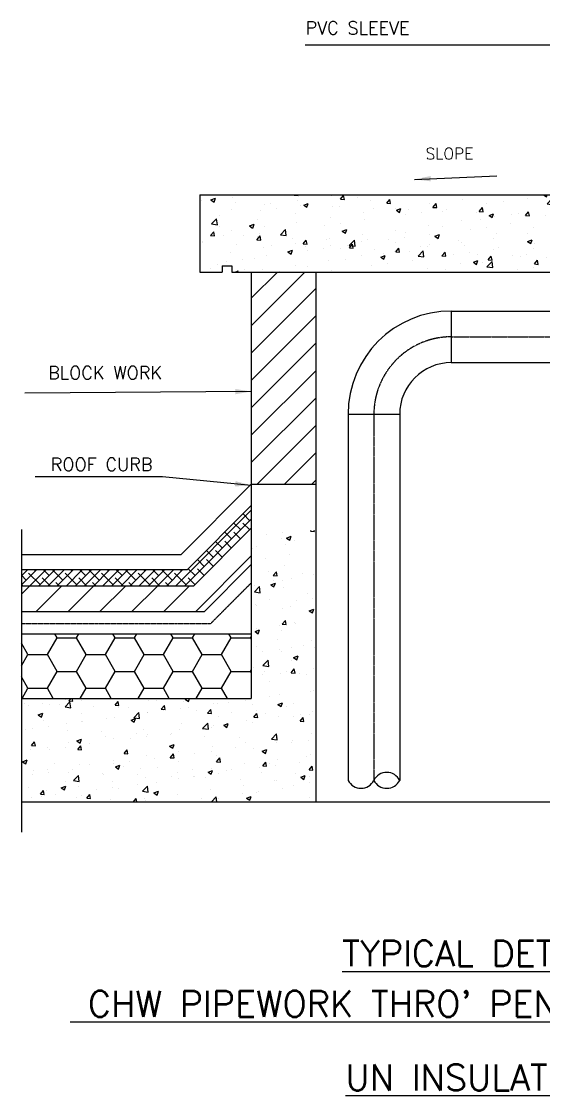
# Model space of a CAD drawing. Header units: millimetres. Extents: x -95178 to 274693, y -2232 to 263302.
# Drawn here: x 219424 to 221447, y 215872 to 220031 of the extents above; entities that cross this region are included whole.
import ezdxf

# ---------------------------------------------------------------- set-up
doc = ezdxf.new("R2010")
doc.units = ezdxf.units.MM
for name, pattern in [('CENTER', [2, 1.25, -0.25, 0.25, -0.25]), ('CONTINUÏUS', [0]), ('DASHED', [0.75, 0.5, -0.25])]:
    doc.linetypes.add(name, pattern=pattern)
for name, color, linetype in [('1-DIM', 15, 'Continuous'), ('2', 7, 'Continuous'), ('CH-PI-TXT', 7, 'Continuous'), ('M-ARC', 1, 'Continuous'), ('T', 4, 'Continuous')]:
    doc.layers.add(name, color=color, linetype=linetype)
doc.styles.add('ROMANS', font='romans.shx', dxfattribs={"width": 0.8})
doc.styles.get("Standard").update_dxf_attribs({"font": 'arial.ttf'})
doc.dimstyles.new('IMRAN', dxfattribs={"dimscale": 50, "dimtxt": 2.5, "dimasz": 2.5, "dimexe": 0.5, "dimexo": 0.5, "dimgap": 0.5, "dimtad": 0, "dimdec": 0, "dimrnd": 0.5, "dimzin": 9, "dimdsep": 46, "dimtxsty": 'ROMANS', "dimcen": 0, "dimdle": 0.07, "dimclrt": 15, "dimadec": 0, "dimazin": 0, "dimtfac": 1, "dimtdec": 4, "dimtix": 1, "dimtmove": 1, "dimatfit": 3, "dimfxl": 1, "dimtolj": 1, "dimtzin": 0, "dimarcsym": 0})

# ---------------------------------------------------------------- blocks, each defined once
blk = doc.blocks.new('*X41')
at = {"color": 0}
for p, q in [((139.51, 186.45), (139.51, 186.45)), ((149.02, 186.78), (149.07, 186.83)), ((149.02, 186.78), (149.62, 186.72)), ((149.62, 186.72), (149.6, 186.83)), ((154.74, 186.68), (154.74, 186.68)), ((156.2, 186.15), (156.68, 186.72)), ((156.8, 186.1), (156.68, 186.72)), ((158.83, 186.41), (158.83, 186.41)), ((180.18, 186.79), (180.18, 186.79)), ((187.67, 186.83), (188.13, 186.52)), ((188.13, 186.52), (188.24, 186.83)), ((202.01, 186.06), (202.71, 186.33)), ((202.5, 185.72), (202.71, 186.33)), ((134.64, 185.88), (134.64, 185.88)), ((136.12, 186.03), (136.82, 186.3)), ((136.12, 186.03), (136.62, 185.7)), ((136.62, 185.7), (136.82, 186.3)), ((139.98, 185.65), (139.98, 185.65)), ((144.49, 185.29), (144.49, 185.29)), ((145.32, 185.43), (145.32, 185.43)), ((146.22, 184.75), (146.22, 184.75)), ((149.54, 185.93), (149.54, 185.93)), ((150.01, 185.25), (150.01, 185.25)), ((150.49, 185.23), (151.19, 185.5)), ((150.49, 185.23), (150.99, 184.9)), ((150.65, 185.2), (150.65, 185.2)), ((150.99, 184.9), (151.19, 185.5)), ((155, 184.95), (155, 184.95)), ((155.99, 184.98), (155.99, 184.98)), ((156.2, 186.15), (156.8, 186.1)), ((156.33, 186.08), (156.33, 186.08)), ((160.83, 185.95), (160.83, 185.95)), ((161.33, 184.75), (161.33, 184.75)), ((163.37, 185.52), (163.85, 186.1)), ((163.37, 185.52), (163.97, 185.47)), ((163.97, 185.47), (163.85, 186.1)), ((164.8, 184.7), (164.8, 184.7)), ((164.86, 184.43), (165.56, 184.7)), ((165.36, 184.1), (165.56, 184.7)), ((170, 185.45), (170, 185.45)), ((170.54, 184.89), (171.02, 185.47)), ((170.54, 184.89), (171.14, 184.84)), ((171.14, 184.84), (171.02, 185.47)), ((175.13, 186.15), (175.13, 186.15)), ((177.72, 184.27), (178.2, 184.84)), ((178.31, 184.21), (178.2, 184.84)), ((178.91, 185.45), (178.91, 185.45)), ((181.41, 185.78), (181.41, 185.78)), ((185.2, 186.28), (185.2, 186.28)), ((188.26, 185.43), (189.04, 186.24)), ((188.26, 185.43), (189.15, 185.29)), ((189.15, 185.29), (189.04, 186.24)), ((189.58, 184.99), (189.58, 184.99)), ((190.39, 184.92), (190.39, 184.92)), ((195.41, 185.99), (195.41, 185.99)), ((195.44, 185.56), (195.44, 185.56)), ((200.63, 186.31), (200.63, 186.31)), ((201.49, 184.83), (201.49, 184.83)), ((202.01, 186.06), (202.5, 185.72)), ((203.64, 184.8), (203.64, 184.8)), ((203.99, 185.16), (203.99, 185.16)), ((136.22, 182.31), (137, 183.12)), ((137.11, 182.17), (137, 183.12)), ((137.41, 183.59), (137.41, 183.59)), ((139.36, 184.59), (139.36, 184.59)), ((143.72, 184.42), (143.72, 184.42)), ((149.17, 183.95), (149.17, 183.95)), ((154.62, 183.35), (154.62, 183.35)), ((159.75, 184.06), (159.75, 184.06)), ((164.86, 184.43), (165.36, 184.1)), ((166.3, 183.79), (166.3, 183.79)), ((166.67, 184.52), (166.67, 184.52)), ((168.81, 184.12), (168.81, 184.12)), ((172.01, 184.3), (172.01, 184.3)), ((172.59, 184.62), (172.59, 184.62)), ((177.35, 184.07), (177.35, 184.07)), ((177.72, 184.27), (178.31, 184.21)), ((179.23, 183.63), (179.93, 183.9)), ((179.23, 183.63), (179.73, 183.3)), ((179.73, 183.3), (179.93, 183.9)), ((180.06, 183.46), (180.06, 183.46)), ((182.68, 183.85), (182.68, 183.85)), ((183.74, 183.99), (183.74, 183.99)), ((184.89, 183.64), (185.37, 184.21)), ((184.89, 183.64), (185.49, 183.59)), ((185.25, 184.21), (185.25, 184.21)), ((185.49, 183.59), (185.37, 184.21)), ((188.02, 183.62), (188.02, 183.62)), ((188.88, 183.17), (188.88, 183.17)), ((191.39, 183.5), (191.39, 183.5)), ((192.06, 183.01), (192.54, 183.59)), ((192.06, 183.01), (192.66, 182.96)), ((192.66, 182.96), (192.54, 183.59)), ((193.36, 183.4), (193.36, 183.4)), ((193.6, 182.83), (194.3, 183.1)), ((194.1, 182.5), (194.3, 183.1)), ((195.18, 184), (195.18, 184)), ((197.8, 183.79), (197.8, 183.79)), ((198.7, 183.17), (198.7, 183.17)), ((198.93, 183.77), (199.71, 184.58)), ((198.93, 183.77), (199.82, 183.63)), ((199.82, 183.63), (199.71, 184.58)), ((205.65, 183.68), (205.65, 183.68)), ((136.22, 182.31), (137.11, 182.17)), ((137.5, 181.95), (137.5, 181.95)), ((142.09, 182.01), (142.79, 182.28)), ((142.09, 182.01), (142.58, 181.67)), ((142.59, 181.67), (142.79, 182.28)), ((143.33, 182.95), (143.33, 182.95)), ((144.37, 181.96), (144.37, 181.96)), ((146.89, 180.65), (147.67, 181.46)), ((147.78, 180.51), (147.67, 181.46)), ((149.42, 182.6), (149.42, 182.6)), ((153.7, 182.13), (153.7, 182.13)), ((156.2, 182.46), (156.2, 182.46)), ((156.46, 181.21), (157.16, 181.48)), ((156.96, 180.87), (157.16, 181.48)), ((159.99, 182.96), (159.99, 182.96)), ((164.68, 181.37), (164.68, 181.37)), ((169.87, 182.12), (169.87, 182.12)), ((172.08, 181.99), (172.08, 181.99)), ((175.01, 182.82), (175.01, 182.82)), ((176.28, 181.51), (176.28, 181.51)), ((177.91, 182.99), (177.91, 182.99)), ((178.78, 181.84), (178.78, 181.84)), ((182.57, 182.34), (182.57, 182.34)), ((186.14, 181.79), (186.14, 181.79)), ((190.27, 181.59), (190.27, 181.59)), ((191.97, 182.79), (191.97, 182.79)), ((193.6, 182.83), (194.1, 182.5)), ((195.32, 182.23), (195.32, 182.23)), ((199.23, 182.38), (199.72, 182.96)), ((199.23, 182.38), (199.83, 182.33)), ((199.83, 182.33), (199.72, 182.96)), ((200.51, 182.98), (200.51, 182.98)), ((204.04, 182.95), (204.04, 182.95)), ((205.15, 181.71), (205.15, 181.71)), ((206.41, 181.76), (206.89, 182.33)), ((206.41, 181.76), (207, 181.7)), ((207, 181.7), (206.89, 182.33)), ((136.07, 180.51), (136.55, 181.08)), ((136.07, 180.51), (136.66, 180.46)), ((136.66, 180.46), (136.55, 181.08)), ((138.03, 180.54), (138.03, 180.54)), ((139.24, 181.26), (139.24, 181.26)), ((141.09, 180.47), (141.09, 180.47)), ((143.24, 179.88), (143.72, 180.46)), ((143.24, 179.88), (143.84, 179.83)), ((143.37, 180.32), (143.37, 180.32)), ((143.59, 180.8), (143.59, 180.8)), ((143.84, 179.83), (143.72, 180.46)), ((146.89, 180.65), (147.78, 180.51)), ((147.38, 181.3), (147.38, 181.3)), ((148.71, 180.09), (148.71, 180.09)), ((150.41, 179.25), (150.89, 179.83)), ((151.01, 179.2), (150.89, 179.83)), ((154.05, 179.87), (154.05, 179.87)), ((154.5, 180.03), (154.5, 180.03)), ((156.46, 181.21), (156.96, 180.87)), ((157.57, 179), (158.35, 179.81)), ((158.46, 178.86), (158.35, 179.81)), ((159.63, 180.73), (159.63, 180.73)), ((160.42, 179.98), (160.42, 179.98)), ((163.67, 179.85), (163.67, 179.85)), ((166.18, 180.18), (166.18, 180.18)), ((166.25, 180.99), (166.25, 180.99)), ((169.96, 180.68), (169.96, 180.68)), ((170.83, 180.41), (171.53, 180.68)), ((170.83, 180.41), (171.33, 180.07)), ((171.33, 180.07), (171.53, 180.68)), ((174.48, 179.79), (174.48, 179.79)), ((179.94, 180.13), (179.94, 180.13)), ((180.31, 180.79), (180.31, 180.79)), ((185.13, 180.88), (185.13, 180.88)), ((185.2, 179.61), (185.9, 179.87)), ((185.7, 179.27), (185.9, 179.87)), ((192.54, 180.05), (192.54, 180.05)), ((198.86, 180.88), (198.86, 180.88)), ((201.36, 181.21), (201.36, 181.21)), ((201.62, 180.3), (201.62, 180.3)), ((205.52, 180.35), (205.52, 180.35)), ((134.38, 179.05), (134.39, 179.05)), ((134.38, 179.02), (134.39, 179.05)), ((134.77, 179.64), (134.77, 179.64)), ((134.8, 179.42), (134.8, 179.42)), ((140.14, 179.2), (140.14, 179.2)), ((144.25, 178.64), (144.25, 178.64)), ((145.48, 178.97), (145.48, 178.97)), ((148.06, 177.98), (148.76, 178.25)), ((148.55, 177.65), (148.76, 178.25)), ((149.3, 179.28), (149.3, 179.28)), ((150.41, 179.25), (151.01, 179.2)), ((150.82, 178.75), (150.82, 178.75)), ((151.07, 178.19), (151.07, 178.19)), ((153.57, 178.52), (153.57, 178.52)), ((154.58, 178.98), (154.58, 178.98)), ((156.15, 178.52), (156.15, 178.52)), ((157.36, 179.02), (157.36, 179.02)), ((157.57, 179), (158.46, 178.86)), ((157.58, 178.63), (158.07, 179.2)), ((157.58, 178.63), (158.18, 178.57)), ((158.18, 178.57), (158.07, 179.2)), ((159.38, 179.64), (159.38, 179.64)), ((161.49, 178.3), (161.49, 178.3)), ((164.56, 178.04), (164.56, 178.04)), ((164.72, 179.41), (164.72, 179.41)), ((164.76, 178), (165.24, 178.57)), ((164.76, 178), (165.36, 177.95)), ((165.36, 177.95), (165.24, 178.57)), ((166.83, 178.07), (166.83, 178.07)), ((168.24, 177.34), (169.02, 178.15)), ((168.64, 178.79), (168.64, 178.79)), ((169.13, 177.2), (169.02, 178.15)), ((169.75, 178.79), (169.75, 178.79)), ((170.06, 179.19), (170.06, 179.19)), ((174.89, 179.49), (174.89, 179.49)), ((175.4, 178.96), (175.4, 178.96)), ((179.94, 178.39), (179.94, 178.39)), ((180.74, 178.74), (180.74, 178.74)), ((185.2, 179.61), (185.7, 179.27)), ((186.07, 178.51), (186.07, 178.51)), ((186.25, 179.23), (186.25, 179.23)), ((188.76, 179.55), (188.76, 179.55)), ((189.96, 178.29), (189.96, 178.29)), ((190.15, 178.26), (190.15, 178.26)), ((191.41, 178.29), (191.41, 178.29)), ((195.2, 178.9), (195.2, 178.9)), ((195.79, 179.29), (195.79, 179.29)), ((196.75, 178.06), (196.75, 178.06)), ((199.57, 178.8), (200.27, 179.07)), ((199.57, 178.8), (200.07, 178.47)), ((200.07, 178.47), (200.27, 179.07)), ((200.39, 179.65), (200.39, 179.65)), ((138.46, 176.53), (138.46, 176.53)), ((139.12, 177.93), (139.12, 177.93)), ((140.96, 176.86), (140.96, 176.86)), ((142.92, 176.98), (142.92, 176.98)), ((144.75, 177.36), (144.75, 177.36)), ((148.06, 177.98), (148.55, 177.65)), ((148.75, 177.98), (148.75, 177.98)), ((154.37, 176.7), (154.37, 176.7)), ((156.98, 176.79), (156.98, 176.79)), ((159.51, 177.4), (159.51, 177.4)), ((162.43, 177.18), (163.13, 177.45)), ((162.43, 177.18), (162.93, 176.85)), ((162.81, 177.79), (162.81, 177.79)), ((162.93, 176.85), (163.13, 177.45)), ((167.33, 176.73), (167.33, 176.73)), ((168.24, 177.34), (169.13, 177.2)), ((171.93, 177.37), (172.41, 177.95)), ((171.93, 177.37), (172.53, 177.32)), ((172.17, 177.85), (172.17, 177.85)), ((172.53, 177.32), (172.41, 177.95)), ((173.65, 177.57), (173.65, 177.57)), ((176.15, 177.9), (176.15, 177.9)), ((176.8, 176.38), (177.5, 176.65)), ((176.8, 176.38), (177.3, 176.04)), ((177.3, 176.04), (177.5, 176.65)), ((177.51, 177.62), (177.51, 177.62)), ((178.91, 175.69), (179.69, 176.5)), ((179.1, 176.74), (179.58, 177.32)), ((179.1, 176.74), (179.7, 176.69)), ((179.7, 176.69), (179.58, 177.32)), ((179.8, 175.55), (179.69, 176.5)), ((179.82, 176.81), (179.82, 176.81)), ((182.84, 177.39), (182.84, 177.39)), ((184.13, 177.29), (184.13, 177.29)), ((185.01, 177.56), (185.01, 177.56)), ((186.28, 176.12), (186.76, 176.69)), ((186.87, 176.06), (186.76, 176.69)), ((188.18, 177.17), (188.18, 177.17)), ((193.52, 176.94), (193.52, 176.94)), ((196.23, 176.94), (196.23, 176.94)), ((198.73, 177.27), (198.73, 177.27)), ((198.86, 176.72), (198.86, 176.72)), ((202.09, 177.84), (202.09, 177.84)), ((202.52, 177.77), (202.52, 177.77)), ((204.2, 176.49), (204.2, 176.49)), ((205.4, 177.02), (205.4, 177.02)), ((136.04, 175.46), (136.04, 175.46)), ((137.09, 175.98), (137.09, 175.98)), ((139.85, 174.83), (140.35, 175.03)), ((140.29, 174.83), (140.35, 175.03)), ((141.38, 175.23), (141.38, 175.23)), ((144.13, 175.31), (144.13, 175.31)), ((146.72, 175.01), (146.72, 175.01)), ((149.18, 175.95), (149.18, 175.95)), ((151.15, 175.79), (151.15, 175.79)), ((154.73, 175.07), (154.73, 175.07)), ((161.04, 175.91), (161.04, 175.91)), ((163.54, 176.24), (163.54, 176.24)), ((169.63, 175.46), (169.63, 175.46)), ((172.46, 175.29), (172.46, 175.29)), ((174.77, 176.17), (174.77, 176.17)), ((178.29, 176.29), (178.29, 176.29)), ((178.91, 175.69), (179.8, 175.55)), ((183.62, 175.28), (183.62, 175.28)), ((186.13, 175.61), (186.13, 175.61)), ((186.28, 176.12), (186.87, 176.06)), ((189.91, 176.11), (189.91, 176.11)), ((190.02, 174.93), (190.02, 174.93)), ((190.35, 174.83), (190.36, 174.84)), ((190.36, 174.83), (190.36, 174.84)), ((191.17, 175.58), (191.87, 175.85)), ((191.17, 175.58), (191.67, 175.24)), ((191.67, 175.24), (191.87, 175.85)), ((193.45, 175.49), (193.93, 176.06)), ((193.45, 175.49), (194.05, 175.44)), ((194.05, 175.44), (193.93, 176.06)), ((195.07, 175.57), (195.07, 175.57)), ((200.27, 176.32), (200.27, 176.32)), ((200.62, 174.86), (201.1, 175.44)), ((200.62, 174.86), (200.97, 174.83)), ((201.21, 174.83), (201.1, 175.44)), ((205.68, 174.83), (206.24, 175.05)), ((206.17, 174.83), (206.24, 175.05)), ((207.04, 175.33), (207.04, 175.33))]:
    blk.add_line(p, q, dxfattribs=at)
blk = doc.blocks.new('*X39')
at = {"color": 0}
for p, q in [((151.56, 134.75), (151.63, 134.83)), ((151.56, 134.75), (152.16, 134.7)), ((152.16, 134.7), (152.14, 134.83)), ((144.71, 134.18), (144.71, 134.18)), ((146.98, 133.56), (146.98, 133.56)), ((147.21, 134.51), (147.21, 134.51)), ((147.83, 133.67), (148.53, 133.94)), ((147.83, 133.67), (148.33, 133.34)), ((148.33, 133.34), (148.53, 133.94)), ((149.05, 133.3), (149.05, 133.3)), ((152.32, 133.33), (152.32, 133.33)), ((142.55, 132.03), (142.55, 132.03)), ((143.22, 132.3), (143.22, 132.3)), ((147.6, 132.67), (147.6, 132.67)), ((144.58, 130.57), (144.58, 130.57)), ((148.37, 131.06), (148.37, 131.06)), ((142.43, 128.7), (142.43, 128.7)), ((145.04, 128.45), (145.04, 128.45)), ((145.78, 127.86), (146.26, 128.43)), ((146.38, 127.8), (146.26, 128.43)), ((147.48, 129.34), (147.48, 129.34)), ((150.38, 128.22), (150.38, 128.22)), ((145.4, 126.42), (146.1, 126.69)), ((145.74, 127.12), (145.74, 127.12)), ((145.78, 127.86), (146.38, 127.8)), ((145.89, 126.09), (146.1, 126.69)), ((147.15, 127.11), (147.15, 127.11)), ((148.63, 127.33), (148.63, 127.33)), ((152.05, 127.95), (152.05, 127.95)), ((142.8, 126.33), (142.8, 126.33)), ((142.85, 125.33), (143.63, 126.14)), ((142.85, 125.33), (143.74, 125.19)), ((143.74, 125.19), (143.63, 126.14)), ((145.4, 126.42), (145.89, 126.09)), ((147.36, 126.01), (147.36, 126.01)), ((151.03, 125.13), (151.03, 125.13)), ((143.05, 123.37), (143.05, 123.37)), ((143.11, 123.18), (143.11, 123.18)), ((145.2, 124.13), (145.2, 124.13)), ((148.39, 123.14), (148.39, 123.14)), ((149.42, 124.01), (149.42, 124.01)), ((151.93, 124.34), (151.93, 124.34)), ((147.23, 122.68), (147.23, 122.68)), ((151.36, 122.39), (152.07, 122.66)), ((151.36, 122.39), (151.86, 122.06)), ((151.86, 122.06), (152.07, 122.66)), ((146.79, 120.06), (146.79, 120.06)), ((147.17, 120.33), (147.65, 120.91)), ((147.17, 120.33), (147.76, 120.28)), ((147.76, 120.28), (147.65, 120.91)), ((149.02, 120.63), (149.02, 120.63)), ((149.3, 120.39), (149.3, 120.39)), ((152.31, 120.1), (152.31, 120.1)), ((142.96, 119.17), (143.66, 119.44)), ((142.96, 119.17), (143.46, 118.83)), ((143.19, 119.63), (143.19, 119.63)), ((143.46, 118.83), (143.66, 119.44)), ((147.11, 119.35), (147.11, 119.35)), ((143.21, 116.91), (143.21, 116.91)), ((146.44, 118.03), (146.44, 118.03)), ((146.67, 116.45), (146.67, 116.45)), ((148.55, 116.69), (148.55, 116.69)), ((150.45, 116.95), (150.45, 116.95)), ((151.78, 117.81), (151.78, 117.81)), ((152.19, 116.78), (152.19, 116.78)), ((144.16, 116.12), (144.16, 116.12)), ((146.99, 116.03), (146.99, 116.03)), ((148.93, 115.14), (149.63, 115.41)), ((148.93, 115.14), (149.43, 114.81)), ((149.43, 114.81), (149.63, 115.41)), ((142.77, 113.67), (142.77, 113.67)), ((144.18, 113.93), (144.96, 114.74)), ((144.18, 113.93), (145.07, 113.79)), ((145.07, 113.79), (144.96, 114.74)), ((148.55, 112.81), (149.04, 113.39)), ((148.6, 114.67), (148.6, 114.67)), ((149.15, 112.76), (149.04, 113.39)), ((152.06, 113.45), (152.06, 113.45)), ((144.04, 112.5), (144.04, 112.5)), ((144.45, 112.95), (144.45, 112.95)), ((145.17, 111.47), (145.17, 111.47)), ((146.87, 112.7), (146.87, 112.7)), ((147.82, 113), (147.82, 113)), ((148.55, 112.81), (149.15, 112.76)), ((149.79, 112.72), (149.79, 112.72)), ((151, 112.47), (151, 112.47)), ((151.51, 109.89), (151.51, 109.89)), ((151.94, 110.12), (151.94, 110.12)), ((113.49, 107.5), (114.26, 108.31)), ((113.61, 108.66), (113.61, 108.66)), ((114.08, 108.43), (114.42, 108.83)), ((114.08, 108.43), (114.68, 108.38)), ((114.37, 107.36), (114.26, 108.31)), ((114.68, 108.38), (114.59, 108.83)), ((116.11, 108.51), (116.11, 108.51)), ((121.15, 108.74), (121.15, 108.74)), ((121.25, 107.8), (121.73, 108.37)), ((121.85, 107.75), (121.73, 108.37)), ((126.49, 108.51), (126.49, 108.51)), ((127.67, 108.47), (127.67, 108.47)), ((131.83, 108.29), (131.83, 108.29)), ((132.13, 108.69), (132.49, 108.83)), ((132.13, 108.69), (132.62, 108.36)), ((132.62, 108.36), (132.78, 108.83)), ((138.9, 108.23), (138.9, 108.23)), ((141.4, 108.56), (141.4, 108.56)), ((141.7, 108.73), (141.7, 108.73)), ((145.19, 109.06), (145.19, 109.06)), ((146.5, 107.89), (147.2, 108.16)), ((146.75, 109.37), (146.75, 109.37)), ((147, 107.56), (147.2, 108.16)), ((107.24, 108.07), (107.24, 108.07)), ((107.78, 107.66), (107.78, 107.66)), ((109.35, 106.27), (110.05, 106.54)), ((109.85, 105.93), (110.05, 106.54)), ((110, 108.02), (110, 108.02)), ((111.06, 107.87), (111.06, 107.87)), ((112.58, 107.85), (112.58, 107.85)), ((113.49, 107.5), (114.37, 107.36)), ((117.92, 107.62), (117.92, 107.62)), ((121.25, 107.8), (121.85, 107.75)), ((121.84, 107.47), (121.84, 107.47)), ((123.26, 107.4), (123.26, 107.4)), ((124.16, 105.84), (124.94, 106.65)), ((125.05, 105.7), (124.94, 106.65)), ((126.3, 106.57), (126.3, 106.57)), ((126.32, 106.63), (126.32, 106.63)), ((128.42, 107.17), (128.91, 107.75)), ((128.42, 107.17), (129.02, 107.12)), ((128.6, 107.17), (128.6, 107.17)), ((128.8, 106.9), (128.8, 106.9)), ((129.02, 107.12), (128.91, 107.75)), ((131.37, 107.27), (131.37, 107.27)), ((132.59, 107.4), (132.59, 107.4)), ((133.93, 106.95), (133.93, 106.95)), ((135.6, 106.55), (136.08, 107.12)), ((135.6, 106.55), (136.19, 106.49)), ((136.19, 106.49), (136.08, 107.12)), ((136.56, 108.02), (136.56, 108.02)), ((137.16, 108.06), (137.16, 108.06)), ((139.27, 106.72), (139.27, 106.72)), ((142.5, 107.84), (142.5, 107.84)), ((142.77, 105.92), (143.25, 106.49)), ((143.16, 106.97), (143.16, 106.97)), ((143.37, 105.87), (143.25, 106.49)), ((144.61, 106.49), (144.61, 106.49)), ((146.5, 107.89), (147, 107.56)), ((147.84, 107.61), (147.84, 107.61)), ((148.99, 107.97), (148.99, 107.97)), ((151.82, 106.79), (151.82, 106.79)), ((109.35, 106.27), (109.85, 105.93)), ((110.18, 105.46), (110.18, 105.46)), ((113.69, 104.91), (113.69, 104.91)), ((115.99, 105.18), (115.99, 105.18)), ((116.01, 106.47), (116.01, 106.47)), ((116.19, 105.24), (116.19, 105.24)), ((119.98, 105.74), (119.98, 105.74)), ((121.18, 105.93), (121.18, 105.93)), ((123.73, 105.47), (124.43, 105.74)), ((123.73, 105.47), (124.22, 105.13)), ((124.16, 105.84), (125.05, 105.7)), ((124.22, 105.13), (124.43, 105.74)), ((131.49, 104.97), (131.49, 104.97)), ((134.83, 104.19), (135.61, 105)), ((135.72, 104.05), (135.61, 105)), ((137.32, 105.97), (137.32, 105.97)), ((138.1, 104.67), (138.8, 104.94)), ((138.59, 104.33), (138.8, 104.94)), ((141.58, 105.4), (141.58, 105.4)), ((142.56, 105.12), (142.56, 105.12)), ((142.77, 105.92), (143.37, 105.87)), ((146.63, 106.04), (146.63, 106.04)), ((148.88, 105.95), (148.88, 105.95)), ((149.94, 105.29), (150.42, 105.86)), ((149.94, 105.29), (150.54, 105.24)), ((149.95, 106.27), (149.95, 106.27)), ((150.54, 105.24), (150.42, 105.86)), ((151.38, 106.28), (151.38, 106.28)), ((107.37, 104.08), (107.37, 104.08)), ((108.48, 104.11), (108.48, 104.11)), ((110.94, 104.54), (110.94, 104.54)), ((113.82, 103.88), (113.82, 103.88)), ((119.16, 103.66), (119.16, 103.66)), ((124.5, 103.43), (124.5, 103.43)), ((125.66, 103.97), (125.66, 103.97)), ((126.2, 103.3), (126.2, 103.3)), ((129.84, 103.21), (129.84, 103.21)), ((129.96, 103.46), (129.96, 103.46)), ((131.25, 103.95), (131.25, 103.95)), ((134.83, 104.19), (135.72, 104.05)), ((136.27, 104.29), (136.27, 104.29)), ((136.44, 104.69), (136.44, 104.69)), ((138.1, 104.67), (138.59, 104.33)), ((138.77, 104.62), (138.77, 104.62)), ((145.5, 102.53), (146.28, 103.34)), ((146.39, 102.39), (146.28, 103.34)), ((151.7, 103.46), (151.7, 103.46)), ((108.29, 101.53), (108.78, 102.11)), ((108.29, 101.53), (108.89, 101.48)), ((108.89, 101.48), (108.78, 102.11)), ((114, 101.97), (114, 101.97)), ((115.32, 102.24), (116.02, 102.51)), ((115.32, 102.24), (115.82, 101.91)), ((115.47, 100.91), (115.95, 101.48)), ((115.82, 101.91), (116.02, 102.51)), ((115.87, 101.85), (115.87, 101.85)), ((116.06, 100.85), (115.95, 101.48)), ((117.35, 101.8), (117.35, 101.8)), ((119.83, 102.97), (119.83, 102.97)), ((121.06, 102.6), (121.06, 102.6)), ((123.66, 102.63), (123.66, 102.63)), ((126.17, 102.96), (126.17, 102.96)), ((129.69, 101.44), (130.39, 101.71)), ((130.19, 101.11), (130.39, 101.71)), ((135.17, 102.98), (135.17, 102.98)), ((140.51, 102.75), (140.51, 102.75)), ((141.45, 102.07), (141.45, 102.07)), ((145.5, 102.53), (146.39, 102.39)), ((145.85, 102.53), (145.85, 102.53)), ((146.25, 102), (146.25, 102)), ((146.5, 102.71), (146.5, 102.71)), ((148.58, 102), (148.58, 102)), ((148.75, 102.33), (148.75, 102.33)), ((151.19, 102.3), (151.19, 102.3)), ((108.17, 100.96), (108.17, 100.96)), ((110.82, 101.21), (110.82, 101.21)), ((111.06, 100.97), (111.06, 100.97)), ((113.56, 101.3), (113.56, 101.3)), ((115.47, 100.91), (116.06, 100.85)), ((122.64, 100.28), (123.12, 100.85)), ((122.64, 100.28), (123.24, 100.23)), ((123.24, 100.23), (123.12, 100.85)), ((126.07, 99.98), (126.07, 99.98)), ((129.69, 101.44), (130.19, 101.11)), ((129.81, 99.65), (130.29, 100.23)), ((130.41, 99.6), (130.29, 100.23)), ((131.13, 100.62), (131.13, 100.62)), ((133.64, 100.34), (133.64, 100.34)), ((136.14, 100.67), (136.14, 100.67)), ((136.32, 101.37), (136.32, 101.37)), ((136.91, 100), (136.91, 100)), ((139.93, 101.17), (139.93, 101.17)), ((142.74, 101), (142.74, 101)), ((144.07, 100.64), (144.77, 100.91)), ((144.07, 100.64), (144.56, 100.3)), ((144.56, 100.3), (144.77, 100.91)), ((151.58, 100.13), (151.58, 100.13)), ((106.92, 99.02), (107.62, 99.29)), ((106.92, 99.02), (107.42, 98.68)), ((107.42, 98.68), (107.62, 99.29)), ((111.87, 98.77), (111.87, 98.77)), ((115.75, 98.52), (115.75, 98.52)), ((117.21, 98.55), (117.21, 98.55)), ((120.94, 99.27), (120.94, 99.27)), ((121.03, 98.68), (121.03, 98.68)), ((121.29, 98.22), (121.99, 98.48)), ((121.29, 98.22), (121.79, 97.88)), ((121.79, 97.88), (121.99, 98.48)), ((122.55, 98.32), (122.55, 98.32)), ((123.54, 99.01), (123.54, 99.01)), ((127.32, 99.51), (127.32, 99.51)), ((129.81, 99.65), (130.41, 99.6)), ((131.08, 99), (131.08, 99)), ((136.98, 99.02), (137.47, 99.6)), ((136.98, 99.02), (137.58, 98.97)), ((137.58, 98.97), (137.47, 99.6)), ((141.33, 98.74), (141.33, 98.74)), ((144.16, 98.4), (144.64, 98.97)), ((144.16, 98.4), (144.75, 98.34)), ((144.75, 98.34), (144.64, 98.97)), ((145.14, 98.81), (145.14, 98.81)), ((146.12, 98.39), (146.12, 98.39)), ((146.38, 99.38), (146.38, 99.38)), ((149.91, 98.89), (149.91, 98.89)), ((150.97, 99.81), (150.97, 99.81)), ((151.33, 97.77), (151.81, 98.34)), ((151.93, 97.72), (151.81, 98.34)), ((108.43, 97.02), (108.43, 97.02)), ((108.64, 97.66), (108.64, 97.66)), ((110.7, 97.88), (110.7, 97.88)), ((110.93, 97.35), (110.93, 97.35)), ((113.98, 97.43), (113.98, 97.43)), ((114.72, 97.85), (114.72, 97.85)), ((114.81, 96.1), (115.59, 96.91)), ((115.7, 95.96), (115.59, 96.91)), ((119.32, 97.2), (119.32, 97.2)), ((119.42, 97), (119.42, 97)), ((124.66, 96.98), (124.66, 96.98)), ((125.25, 98), (125.25, 98)), ((125.95, 96.65), (125.95, 96.65)), ((127.89, 98.1), (127.89, 98.1)), ((130, 96.75), (130, 96.75)), ((131, 97.29), (131, 97.29)), ((133.23, 97.87), (133.23, 97.87)), ((133.48, 96.81), (133.48, 96.81)), ((133.51, 96.73), (133.51, 96.73)), ((135.34, 96.53), (135.34, 96.53)), ((135.66, 97.41), (136.36, 97.68)), ((135.66, 97.41), (136.16, 97.08)), ((136.16, 97.08), (136.36, 97.68)), ((136.2, 98.04), (136.2, 98.04)), ((137.3, 97.23), (137.3, 97.23)), ((138.56, 97.64), (138.56, 97.64)), ((139.31, 97.81), (139.31, 97.81)), ((143.62, 98.06), (143.62, 98.06)), ((143.9, 97.42), (143.9, 97.42)), ((149.24, 97.19), (149.24, 97.19)), ((150.03, 96.61), (150.73, 96.88)), ((150.03, 96.61), (150.53, 96.28)), ((150.53, 96.28), (150.73, 96.88)), ((151.33, 97.77), (151.93, 97.72)), ((151.46, 96.8), (151.46, 96.8)), ((107.75, 95), (107.75, 95)), ((112.89, 94.99), (113.59, 95.26)), ((112.89, 94.99), (113.39, 94.65)), ((113.39, 94.65), (113.59, 95.26)), ((113.58, 96), (113.58, 96)), ((114.81, 96.1), (115.7, 95.96)), ((115.62, 95.19), (115.62, 95.19)), ((120.82, 95.94), (120.82, 95.94)), ((120.91, 95.07), (120.91, 95.07)), ((124.69, 95.57), (124.69, 95.57)), ((125.48, 94.45), (126.26, 95.26)), ((126.37, 94.31), (126.26, 95.26)), ((127.64, 95.8), (127.64, 95.8)), ((131.01, 96.4), (131.01, 96.4)), ((140.67, 96.3), (140.67, 96.3)), ((141.21, 95.41), (141.21, 95.41)), ((146.01, 96.08), (146.01, 96.08)), ((146.26, 96.05), (146.26, 96.05)), ((147.28, 94.94), (147.28, 94.94)), ((148.96, 95.31), (148.96, 95.31)), ((151.35, 95.85), (151.35, 95.85)), ((108.3, 93.41), (108.3, 93.41)), ((109.68, 94.01), (110.16, 94.59)), ((109.68, 94.01), (110.28, 93.96)), ((109.88, 93.69), (109.88, 93.69)), ((110.28, 93.96), (110.16, 94.59)), ((110.57, 94.55), (110.57, 94.55)), ((112.09, 93.91), (112.09, 93.91)), ((115.22, 93.46), (115.22, 93.46)), ((115.98, 93.8), (115.98, 93.8)), ((116.85, 93.38), (117.34, 93.96)), ((116.85, 93.38), (117.45, 93.33)), ((117.45, 93.33), (117.34, 93.96)), ((118.4, 94.74), (118.4, 94.74)), ((120.56, 93.24), (120.56, 93.24)), ((121.81, 94.8), (121.81, 94.8)), ((124.09, 92.83), (124.51, 93.33)), ((124.6, 92.83), (124.51, 93.33)), ((125.48, 94.45), (126.37, 94.31)), ((125.83, 93.32), (125.83, 93.32)), ((127.26, 94.19), (127.96, 94.46)), ((127.26, 94.19), (127.76, 93.85)), ((127.76, 93.85), (127.96, 94.46)), ((130.88, 93.96), (130.88, 93.96)), ((134.67, 93.28), (134.67, 93.28)), ((136.08, 94.71), (136.08, 94.71)), ((136.19, 92.83), (136.93, 93.6)), ((137.02, 92.83), (136.93, 93.6)), ((137.29, 93.31), (137.29, 93.31)), ((140.98, 94.11), (140.98, 94.11)), ((141.63, 93.39), (142.33, 93.66)), ((141.63, 93.39), (142.13, 93.05)), ((142.13, 93.05), (142.33, 93.66)), ((143.13, 94.31), (143.13, 94.31)), ((143.49, 94.44), (143.49, 94.44)), ((151.33, 93.47), (151.33, 93.47)), ((125.9, 93.01), (125.9, 93.01))]:
    blk.add_line(p, q, dxfattribs=at)

msp = doc.modelspace()

# ---------------------------------------------------------------- hatches: boundary and pattern name
at = {"layer": '1-DIM'}
h = msp.add_hatch(dxfattribs=at)
h.set_pattern_fill('ANSI31', color=256, scale=600, style=0)
h.set_pattern_definition([(45, (196632.84, 287554.34), (-53.03301, 53.03301), [])])
h.paths.add_polyline_path([(221489.648, 218238.544), (221739.648, 218238.544), (221739.648, 218676.182), (221489.648, 218676.182)])
h.paths.add_polyline_path([(220314.648, 218238.544), (220564.648, 218238.544), (220564.648, 219059.493), (220314.648, 219059.493)])
h = msp.add_hatch(dxfattribs=at)
h.set_pattern_fill('ANSI38', color=11, scale=200, style=0)
h.set_pattern_definition([(45, (197080.238, 279014.643), (-17.67767, 17.67767), []), (135, (197080.238, 279014.643), (-53.033009, 17.67767), [62.5, -37.5])])
h.paths.add_polyline_path([(220314.648, 218068.838), (220314.648, 218155.909), (220066.399, 217907.659), (219423.637, 217907.659), (219423.637, 217844.659), (220090.469, 217844.659)])
h = msp.add_hatch(dxfattribs=at)
h.set_pattern_fill('ANSI31', color=11, scale=700, style=0)
h.set_pattern_definition([(45, (242061.39, 361966.925), (-61.871843, 61.871843), [])])
h.paths.add_polyline_path([(219423.637, 217844.659), (219423.637, 217744.659), (220131.89, 217744.659), (220314.648, 217927.417), (220314.648, 218068.838), (220090.469, 217844.659)])
h = msp.add_hatch(dxfattribs=at)
h.set_pattern_fill('HONEY', color=256, scale=600, style=0)
h.set_pattern_definition([(0, (242061.39, 361966.925), (112.5, 64.951905), [75, -150]), (120, (242061.39, 361966.925), (-112.5, 64.951905), [75, -150]), (60, (242061.39, 361966.925), (2e-07, 129.90381), [-150, 75])])
h.paths.add_polyline_path([(220314.648, 217659.493), (219423.637, 217659.493), (219423.637, 217409.493), (220314.648, 217409.493)])

# ---------------------------------------------------------------- linework, layer by layer
at = {"color": 2}
for p, q in [((220114.648, 219359.493), (220114.648, 219059.493)), ((220114.648, 219359.493), (221939.648, 219359.493)), ((220114.648, 219059.493), (220202.148, 219059.493)), ((220202.148, 219084.493), (220239.648, 219084.493)), ((220202.148, 219084.493), (220202.148, 219059.493)), ((220239.648, 219084.493), (220239.648, 219059.493)), ((220239.648, 219059.493), (221814.648, 219059.493)), ((220314.648, 219059.493), (220314.648, 217409.493)), ((220564.648, 219059.493), (220564.648, 217009.493)), ((220314.648, 218238.544), (220564.648, 218238.544)), ((219423.637, 217409.493), (220314.648, 217409.493)), ((219423.637, 217009.493), (222631.054, 217009.493))]:
    msp.add_line(p, q, dxfattribs=at)
at = {"color": 1, "linetype": 'CENTER'}
for p, q in [((221089.648, 218809.493), (222098.952, 218809.493)), ((220789.648, 218509.493), (220789.648, 217092.132))]:
    msp.add_line(p, q, dxfattribs=at)
msp.add_line((219423.637, 218063.118), (219423.637, 216891.394))
msp.add_arc((221089.648, 218509.493), 300, 90, 180, dxfattribs=at)
at = {"layer": '1-DIM'}
for p, q in [((220314.648, 218238.544), (220041.463, 217965.359)), ((220314.648, 218155.909), (220066.399, 217907.659))]:
    msp.add_line(p, q, dxfattribs=at)
at = {"layer": '2', "color": 7, "linetype": 'Continuous'}
for p, q in [((220314.648, 218068.838), (220090.469, 217844.659)), ((220314.648, 217927.417), (220131.89, 217744.659)), ((220090.469, 217844.659), (219423.637, 217844.659)), ((220131.89, 217744.659), (219423.637, 217744.659))]:
    msp.add_line(p, q, dxfattribs=at)
at = {"layer": '2', "color": 6, "linetype": 'DASHED'}
for p, q in [((220314.648, 217856.706), (220156.401, 217698.459)), ((220156.401, 217698.459), (219423.637, 217698.459))]:
    msp.add_line(p, q, dxfattribs=at)
at = {"layer": '2', "color": 1, "linetype": 'CONTINUÏUS'}
msp.add_line((219423.637, 217659.493), (220314.648, 217659.493), dxfattribs=at)
at = {"layer": 'M-ARC', "color": 15}
for p, q in [((220041.463, 217965.359), (219423.637, 217965.359)), ((220066.399, 217907.659), (219423.637, 217907.659))]:
    msp.add_line(p, q, dxfattribs=at)
at = {"layer": 'T', "color": 4}
for p, q in [((221089.648, 218909.493), (221089.648, 218709.493)), ((221089.648, 218909.493), (222098.952, 218909.493)), ((221089.648, 218709.493), (222098.952, 218709.493)), ((220689.648, 218509.493), (220889.648, 218509.493)), ((220689.648, 218509.493), (220689.648, 217092.132)), ((220889.648, 218509.493), (220889.648, 217092.132))]:
    msp.add_line(p, q, dxfattribs=at)
for centre, radius, start, end in [((221089.648, 218509.493), 400, 90, 180), ((221089.648, 218509.493), 200, 90, 180), ((220739.648, 217117.234), 55.947, 206.658393, 333.341607), ((220839.648, 217067.03), 55.947, 26.658393, 153.341607), ((220839.648, 217117.234), 55.947, 206.658393, 333.341607)]:
    msp.add_arc(centre, radius, start, end, dxfattribs=at)

# ---------------------------------------------------------------- block references
at = {"layer": '1-DIM', "xscale": 25, "yscale": 25, "zscale": 25}
for name in ['*X41', '*X39']:
    msp.add_blockref(name, (216755.253, 214688.705), dxfattribs=at)

# ---------------------------------------------------------------- texts
at = {"color": 2, "style": 'ROMANS'}
msp.add_text('SLOPE', height=43.75, dxfattribs=at).set_placement((220989.961, 219496.986))
at = {"layer": 'CH-PI-TXT', "color": 7, "style": 'ROMANS'}
for s, p in [('PVC SLEEVE ', (220524.692, 219980.606)), ('BLOCK WORK', (219527.093, 218645.485)), ('ROOF CURB', (219537.226, 218290.345))]:
    msp.add_text(s, height=50, dxfattribs=at).set_placement(p)
at = {"layer": 'CH-PI-TXT', "color": 4, "style": 'ROMANS'}
for s, p in [('%%uTYPICAL DETAIL', (220666.962, 216372.079)), ("%%u CHW PIPEWORK THRO' PENTHOUSE WALL", (219612.462, 216176.679)), ('%%uUN INSULATED', (220679.108, 215891.763))]:
    msp.add_text(s, height=100, dxfattribs=at).set_placement(p)

# ---------------------------------------------------------------- leaders
at = {"color": 1}
msp.add_leader([(220947.284, 219419.322), (221265.7, 219432.42)], dimstyle='IMRAN', override={"dimscale": 25, "dimclrt": 50, "dimtfac": 100}, dxfattribs=at)
at = {"layer": '1-DIM'}
for points, override in [([(221614.648, 218959.493), (221497.038, 219938.625), (220523.038, 219938.625)], {"dimscale": 25, "dimdec": 4, "dimtxsty": 'Standard', "dimclrt": 50, "dimtfac": 100}), ([(220314.648, 218597.815), (219436.442, 218591.325)], {"dimscale": 25, "dimclrt": 50, "dimtfac": 25}), ([(220314.648, 218234.493), (219970.192, 218267.525), (219476.542, 218267.525)], {"dimscale": 25, "dimclrt": 50, "dimtfac": 25})]:
    msp.add_leader(points, dimstyle='IMRAN', override=override, dxfattribs=at)

doc.saveas('drawing.dxf')
